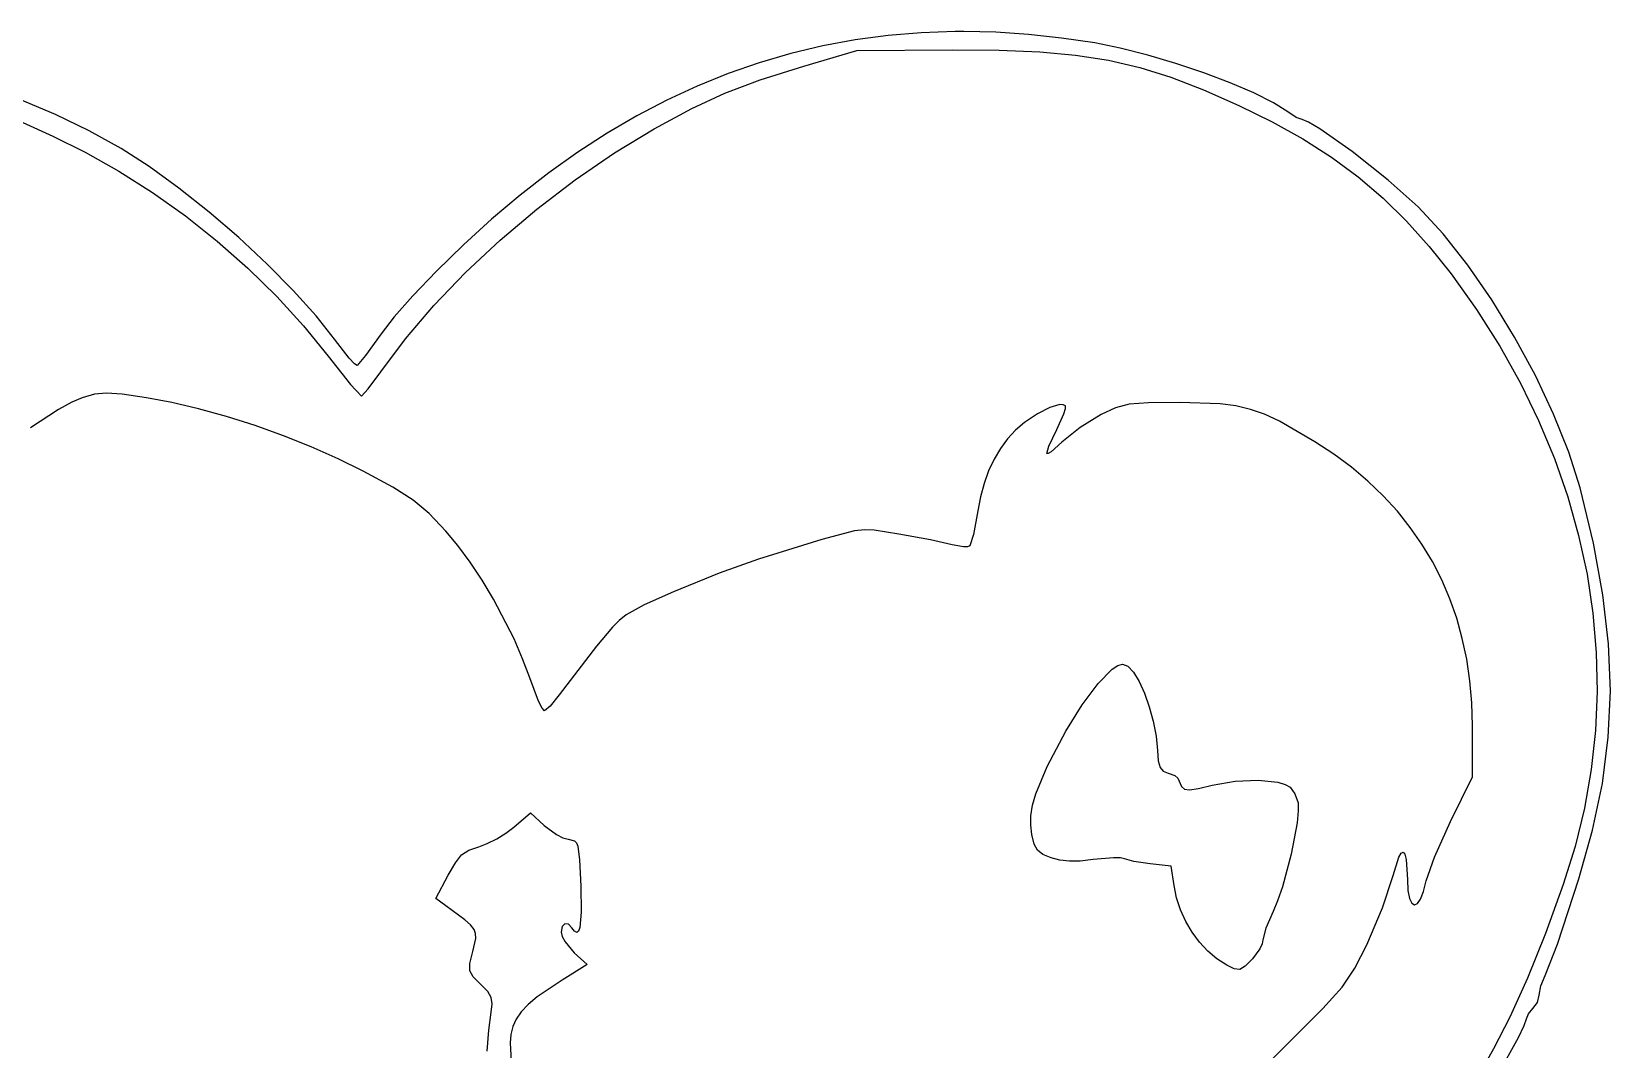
# Model space of a CAD drawing. Extents: x -97 to 313, y -48 to 345.
# Drawn here: x 73.7 to 312.7, y 190.5 to 344.6 of the extents above; entities that cross this region are included whole.
import ezdxf

# ---------------------------------------------------------------- set-up
doc = ezdxf.new("R2010")
doc.units = 0

msp = doc.modelspace()

# ---------------------------------------------------------------- linework, layer by layer
at = {"layer": 'Layer 1'}
for p, q in [((208.384335, 344.387243), (203.345071, 343.968207)), ((213.492292, 344.563264), (208.384335, 344.387243)), ((214.797569, 344.563264), (213.492292, 344.563264)), ((213.492292, 344.563264), (213.492292, 344.563264)), ((219.668259, 344.451283), (214.797569, 344.563264)), ((224.602485, 344.127742), (219.668259, 344.451283)), ((193.465887, 342.398938), (188.622598, 341.247632)), ((198.372817, 343.305618), (193.465887, 342.398938)), ((203.345071, 343.968207), (198.372817, 343.305618)), ((229.601805, 343.592014), (224.602485, 344.127742)), ((234.667778, 342.843472), (229.601805, 343.592014)), ((238.507416, 342.072514), (234.667778, 342.843472)), ((242.657493, 341.018344), (238.507416, 342.072514)), ((183.841265, 339.851159), (179.120204, 338.208984)), ((188.622598, 341.247632), (183.841265, 339.851159)), ((190.597014, 339.315694), (198.613889, 341.688125)), ((198.613889, 341.688125), (213.095417, 341.776319)), ((213.095417, 341.776319), (220.162556, 341.734191)), ((213.095417, 341.776319), (213.095417, 341.776319)), ((220.162556, 341.734191), (226.305735, 341.491991)), ((226.305735, 341.491991), (231.752037, 341.006002)), ((231.752037, 341.006002), (236.728543, 340.232503)), ((236.728543, 340.232503), (241.462337, 339.127776)), ((246.936035, 339.746077), (242.657493, 341.018344)), ((251.161066, 338.320833), (246.936035, 339.746077)), ((179.120204, 338.208984), (174.457731, 336.320569)), ((178.658162, 335.24431), (183.973643, 337.238729)), ((183.973643, 337.238729), (190.597014, 339.315694)), ((241.462337, 339.127776), (246.1805, 337.6481)), ((246.1805, 337.6481), (251.110115, 335.749757)), ((255.150613, 336.807728), (251.161066, 338.320833)), ((174.457731, 336.320569), (169.852162, 334.185376)), ((173.650024, 332.913153), (178.658162, 335.24431)), ((251.110115, 335.749757), (256.478264, 333.389028)), ((258.722701, 335.271881), (255.150613, 336.807728)), ((261.695353, 333.77841), (258.722701, 335.271881)), ((77.265756, 332.034985), (71.891341, 334.296901)), ((169.852162, 334.185376), (165.301812, 331.802868)), ((167.948681, 329.825972), (173.650024, 332.913153)), ((256.478264, 333.389028), (261.513885, 330.92153)), ((263.886597, 332.392431), (261.695353, 333.77841)), ((265.1493, 331.576231), (263.886597, 332.392431)), ((72.341173, 330.812164), (76.858822, 328.751487)), ((82.39148, 329.552957), (77.265756, 332.034985)), ((165.301812, 331.802868), (160.804997, 329.172507)), ((261.513885, 330.92153), (266.168645, 328.31974)), ((266.029722, 331.237083), (265.1493, 331.576231)), ((267.018594, 330.861661), (266.029722, 331.237083)), ((268.739425, 329.832039), (267.018594, 330.861661)), ((76.858822, 328.751487), (81.765069, 326.289375)), ((87.233125, 326.862639), (82.39148, 329.552957)), ((160.804997, 329.172507), (156.360033, 326.293755)), ((161.945421, 326.190999), (167.948681, 329.825972)), ((266.168645, 328.31974), (270.487179, 325.548158)), ((273.604751, 326.390073), (268.739425, 329.832039)), ((81.765069, 326.289375), (86.900364, 323.440711)), ((91.485302, 324.128951), (87.233125, 326.862639)), ((156.360033, 326.293755), (151.965236, 323.166076)), ((155.994983, 322.118399), (161.945421, 326.190999)), ((270.487179, 325.548158), (274.514122, 322.571282)), ((279.081264, 322.070934), (273.604751, 326.390073)), ((86.900364, 323.440711), (91.982489, 320.21992)), ((95.970567, 320.880965), (91.485302, 324.128951)), ((151.965236, 323.166076), (147.61892, 319.788932)), ((100.541493, 317.250577), (95.970567, 320.880965)), ((150.189464, 317.690005), (155.994983, 322.118399)), ((274.514122, 322.571282), (278.29411, 319.353612)), ((283.624528, 318.034375), (279.081264, 322.070934)), ((91.982489, 320.21992), (96.961466, 316.668802)), ((147.61892, 319.788932), (143.319403, 316.161785)), ((278.29411, 319.353612), (281.871778, 315.859648)), ((287.381932, 313.964013), (283.624528, 318.034375)), ((96.961466, 316.668802), (101.787312, 312.829158)), ((105.050653, 313.369683), (100.541493, 317.250577)), ((143.319403, 316.161785), (139.065, 312.284097)), ((144.62096, 312.987654), (150.189464, 317.690005)), ((281.871778, 315.859648), (285.291761, 312.053888)), ((109.350621, 309.370178), (105.050653, 313.369683)), ((291.127521, 309.2138), (287.381932, 313.964013)), ((101.787312, 312.829158), (106.410048, 308.742787)), ((139.065, 312.284097), (134.958542, 308.284595)), ((139.381568, 308.093178), (144.62096, 312.987654)), ((285.291761, 312.053888), (288.598695, 307.900833)), ((106.410048, 308.742787), (110.779694, 304.45149)), ((113.293971, 305.383958), (109.350621, 309.370178)), ((294.768096, 303.945254), (291.127521, 309.2138)), ((134.958542, 308.284595), (131.3967, 304.584648)), ((134.563384, 303.088412), (139.381568, 308.093178)), ((288.598695, 307.900833), (292.459073, 302.478691)), ((110.779694, 304.45149), (114.846268, 299.997068)), ((116.733277, 301.54292), (113.293971, 305.383958)), ((131.3967, 304.584648), (128.553539, 301.372012)), ((298.210457, 298.319889), (294.768096, 303.945254)), ((119.521111, 297.978958), (116.733277, 301.54292)), ((128.553539, 301.372012), (126.603125, 298.834444)), ((130.258505, 298.05519), (134.563384, 303.088412)), ((292.459073, 302.478691), (295.9554, 296.959799)), ((114.846268, 299.997068), (118.559792, 295.421319)), ((126.603125, 298.834444), (124.249723, 295.517671)), ((121.756189, 295.109817), (119.521111, 297.978958)), ((126.559028, 293.075347), (130.258505, 298.05519)), ((295.9554, 296.959799), (299.085721, 291.354712)), ((301.361403, 292.499221), (298.210457, 298.319889)), ((118.559792, 295.421319), (121.93369, 291.160767)), ((122.550552, 294.280865), (121.756189, 295.109817)), ((122.978333, 294.027847), (122.550552, 294.280865)), ((124.249723, 295.517671), (122.978333, 294.027847)), ((124.649027, 290.471106), (126.559028, 293.075347)), ((304.127733, 286.644766), (301.361403, 292.499221)), ((83.216598, 289.66886), (81.341736, 289.133056)), ((85.004813, 289.849168), (83.216598, 289.66886)), ((87.395656, 289.673625), (85.004813, 289.849168)), ((91.078403, 289.141875), (87.395656, 289.673625)), ((121.93369, 291.160767), (123.595694, 289.388819)), ((123.595694, 289.388819), (124.649027, 290.471106)), ((299.085721, 291.354712), (301.848084, 285.673983)), ((77.753711, 287.361299), (73.510069, 284.555764)), ((79.75848, 288.451431), (77.753711, 287.361299)), ((81.341736, 289.133056), (79.75848, 288.451431)), ((94.89399, 288.43561), (91.078403, 289.141875)), ((98.958642, 287.476847), (94.89399, 288.43561)), ((103.188132, 286.294136), (98.958642, 287.476847)), ((227.854764, 287.659562), (225.99397, 286.720656)), ((229.345138, 288.089469), (227.854764, 287.659562)), ((229.87845, 288.084046), (229.345138, 288.089469)), ((230.231597, 287.915972), (229.87845, 288.084046)), ((229.984574, 286.72038), (230.231883, 287.528222)), ((230.231883, 287.528222), (230.231597, 287.915972)), ((237.792504, 287.60874), (235.629097, 286.584236)), ((239.862751, 288.156264), (237.792504, 287.60874)), ((242.794938, 288.371975), (239.862751, 288.156264)), ((247.544167, 288.401042), (242.794938, 288.371975)), ((253.619461, 288.195831), (247.544167, 288.401042)), ((256.028548, 287.886353), (253.619461, 288.195831)), ((258.225236, 287.379098), (256.028548, 287.886353)), ((260.364509, 286.629169), (258.225236, 287.379098)), ((107.498236, 284.916024), (103.188132, 286.294136)), ((111.804728, 283.371062), (107.498236, 284.916024)), ((223.99625, 285.367153), (222.654072, 284.207571)), ((225.99397, 286.720656), (223.99625, 285.367153)), ((228.9175, 284.317639), (229.984574, 286.72038)), ((232.420159, 284.606421), (229.675972, 282.430278)), ((235.629097, 286.584236), (232.420159, 284.606421)), ((262.601345, 285.59167), (260.364509, 286.629169)), ((267.987639, 282.474375), (262.601345, 285.59167)), ((301.848084, 285.673983), (304.240537, 279.928166)), ((306.416249, 280.918039), (304.127733, 286.644766)), ((116.023382, 281.687797), (111.804728, 283.371062)), ((221.438255, 282.892604), (220.351208, 281.427)), ((222.654072, 284.207571), (221.438255, 282.892604)), ((227.704536, 281.801927), (228.9175, 284.317639)), ((229.675972, 282.430278), (228.04353, 280.957755)), ((270.840202, 280.596293), (267.987639, 282.474375)), ((120.069974, 279.894778), (116.023382, 281.687797)), ((123.860278, 278.020556), (120.069974, 279.894778)), ((219.395342, 279.815511), (218.573065, 278.062885)), ((220.351208, 281.427), (219.395342, 279.815511)), ((227.399798, 280.715135), (227.704536, 281.801927)), ((227.60059, 280.676488), (227.399798, 280.715135)), ((228.04353, 280.957755), (227.60059, 280.676488)), ((273.514794, 278.603719), (270.840202, 280.596293)), ((304.240537, 279.928166), (306.261126, 274.127813)), ((308.13375, 275.480556), (306.416249, 280.918039)), ((128.359751, 275.581233), (123.860278, 278.020556)), ((218.573065, 278.062885), (217.886788, 276.173874)), ((276.01062, 276.498085), (273.514794, 278.603719)), ((131.434761, 273.6261), (128.359751, 275.581233)), ((217.886788, 276.173874), (217.338922, 274.153227)), ((278.326884, 274.280824), (276.01062, 276.498085)), ((310.160056, 267.119408), (308.13375, 275.480556)), ((133.853432, 271.599392), (131.434761, 273.6261)), ((217.338922, 274.153227), (216.931875, 272.005694)), ((280.46279, 271.95337), (278.326884, 274.280824)), ((306.261126, 274.127813), (307.907899, 268.283479)), ((136.383889, 268.945347), (133.853432, 271.599392)), ((216.931875, 272.005694), (216.282116, 268.453464)), ((282.417543, 269.517154), (280.46279, 271.95337)), ((138.224148, 266.749112), (136.383889, 268.945347)), ((198.262447, 268.968885), (193.297344, 267.662566)), ((199.844404, 269.146564), (198.262447, 268.968885)), ((201.266761, 269.086039), (199.844404, 269.146564)), ((204.955069, 268.486736), (201.266761, 269.086039)), ((209.767999, 267.616062), (204.955069, 268.486736)), ((216.282116, 268.453464), (215.750069, 266.696389)), ((284.190347, 266.973611), (282.417543, 269.517154)), ((307.907899, 268.283479), (309.178904, 262.405716)), ((140.067837, 264.255289), (138.224148, 266.749112)), ((193.297344, 267.662566), (183.726667, 264.694375)), ((213.068958, 266.872778), (209.767999, 267.616062)), ((214.776378, 266.552033), (213.068958, 266.872778)), ((215.399325, 266.563016), (214.776378, 266.552033)), ((215.750069, 266.696389), (215.399325, 266.563016)), ((285.780406, 264.324173), (284.190347, 266.973611)), ((311.600983, 259.293266), (310.160056, 267.119408)), ((141.877133, 261.529859), (140.067837, 264.255289)), ((183.726667, 264.694375), (177.785926, 262.575576)), ((287.186924, 261.570273), (285.780406, 264.324173)), ((143.614211, 258.638805), (141.877133, 261.529859)), ((177.785926, 262.575576), (170.850278, 259.764306)), ((288.409107, 258.713343), (287.186924, 261.570273)), ((309.178904, 262.405716), (310.072186, 256.505078)), ((146.720423, 252.623753), (143.614211, 258.638805)), ((170.850278, 259.764306), (166.408293, 257.788732)), ((289.446157, 255.754818), (288.409107, 258.713343)), ((312.456125, 251.872633), (311.600983, 259.293266)), ((163.680898, 256.248309), (162.633695, 255.410436)), ((166.408293, 257.788732), (163.680898, 256.248309)), ((310.072186, 256.505078), (310.585793, 250.592118)), ((161.623367, 254.40434), (159.190972, 251.518125)), ((162.633695, 255.410436), (161.623367, 254.40434)), ((290.29728, 252.696129), (289.446157, 255.754818)), ((148.013911, 249.631717), (146.720423, 252.623753)), ((159.190972, 251.518125), (153.528889, 244.162708)), ((290.96168, 249.538711), (290.29728, 252.696129)), ((312.725079, 244.728012), (312.456125, 251.872633)), ((149.083889, 246.737986), (148.013911, 249.631717)), ((238.147312, 248.622732), (238.830556, 248.828194)), ((238.830556, 248.828194), (239.638915, 248.497528)), ((238.830556, 248.828194), (238.830556, 248.828194)), ((291.438561, 246.283995), (290.96168, 249.538711)), ((310.585793, 250.592118), (310.717774, 244.677391)), ((150.431622, 243.213004), (149.083889, 246.737986)), ((235.166792, 245.862064), (237.286373, 248.033119)), ((237.286373, 248.033119), (238.147312, 248.622732)), ((239.638915, 248.497528), (240.493742, 247.577546)), ((240.493742, 247.577546), (241.35129, 246.176271)), ((291.727127, 242.933414), (291.438561, 246.283995)), ((153.528889, 244.162708), (152.205472, 242.456502)), ((232.742582, 242.636278), (235.166792, 245.862064)), ((241.35129, 246.176271), (242.167812, 244.401726)), ((242.167812, 244.401726), (242.899559, 242.361935)), ((310.717774, 244.677391), (310.466174, 238.771448)), ((312.407439, 237.729908), (312.725079, 244.728012)), ((150.971559, 242.140246), (150.431622, 243.213004)), ((151.324028, 241.746181), (150.971559, 242.140246)), ((152.205472, 242.456502), (151.324028, 241.746181)), ((230.284514, 238.677014), (232.742582, 242.636278)), ((242.899559, 242.361935), (243.502784, 240.164921)), ((291.826583, 239.488403), (291.727127, 242.933414)), ((243.502784, 240.164921), (243.933741, 237.918708)), ((291.835417, 231.762569), (291.826583, 239.488403)), ((227.443697, 233.32141), (230.284514, 238.677014)), ((243.933741, 237.918708), (244.148681, 235.731319)), ((310.466174, 238.771448), (309.829041, 232.884844)), ((311.502802, 230.748822), (312.407439, 237.729908)), ((244.148681, 235.731319), (244.271996, 234.152644)), ((225.717244, 229.174923), (227.443697, 233.32141)), ((244.271996, 234.152644), (244.527011, 233.173571)), ((244.527011, 233.173571), (244.994145, 232.620091)), ((244.994145, 232.620091), (245.753819, 232.318194)), ((245.753819, 232.318194), (246.791082, 231.934907)), ((246.791082, 231.934907), (247.226667, 231.533264)), ((309.829041, 232.884844), (308.804422, 227.028132)), ((247.226667, 231.533264), (247.773472, 230.272083)), ((247.773472, 230.272083), (248.213895, 229.891792)), ((248.213895, 229.891792), (249.007039, 229.797007)), ((249.007039, 229.797007), (250.34977, 229.997087)), ((250.34977, 229.997087), (252.438958, 230.501389)), ((252.438958, 230.501389), (255.899261, 231.110824)), ((255.899261, 231.110824), (259.392214, 231.249109)), ((259.392214, 231.249109), (262.363053, 230.931955)), ((262.363053, 230.931955), (263.479316, 230.607497)), ((263.479316, 230.607497), (264.257014, 230.175069)), ((264.257014, 230.175069), (264.949547, 229.195817)), ((288.528139, 225.006875), (291.835417, 231.762569)), ((310.010763, 223.655259), (311.502802, 230.748822)), ((224.984582, 225.870262), (225.234225, 227.440319)), ((225.234225, 227.440319), (225.717244, 229.174923)), ((264.949547, 229.195817), (265.421181, 227.829097)), ((265.421181, 227.829097), (265.462428, 226.590492)), ((146.693819, 224.116111), (149.233819, 226.285694)), ((149.233819, 226.285694), (151.253472, 224.398333)), ((224.953244, 224.418839), (224.984582, 225.870262)), ((265.275227, 224.761875), (264.378554, 220.045008)), ((265.462428, 226.590492), (265.275227, 224.761875)), ((286.071031, 219.570649), (288.528139, 225.006875)), ((308.804422, 227.028132), (307.390365, 221.211865)), ((142.665697, 221.641947), (144.089329, 222.354496)), ((144.089329, 222.354496), (145.490085, 223.211428)), ((145.490085, 223.211428), (146.693819, 224.116111)), ((151.253472, 224.398333), (153.162708, 223.005599)), ((153.162708, 223.005599), (154.118314, 222.535502)), ((154.118314, 222.535502), (154.913542, 222.308125)), ((225.125139, 223.040139), (224.953244, 224.418839)), ((225.489307, 221.572109), (225.125139, 223.040139)), ((307.930917, 216.319722), (310.010763, 223.655259)), ((138.7862, 219.918031), (139.884155, 220.646143)), ((139.884155, 220.646143), (141.393333, 221.170417)), ((141.393333, 221.170417), (142.665697, 221.641947)), ((154.913542, 222.308125), (155.855603, 222.074779)), ((155.855603, 222.074779), (156.155671, 221.773796)), ((156.155671, 221.773796), (156.370835, 221.242108)), ((156.370835, 221.242108), (156.63367, 219.163123)), ((225.983569, 220.628401), (225.489307, 221.572109)), ((226.778424, 219.999799), (225.983569, 220.628401)), ((228.044375, 219.477083), (226.778424, 219.999799)), ((264.378554, 220.045008), (263.057309, 215.0993)), ((280.676099, 219.573308), (281.038704, 220.213099)), ((281.038704, 220.213099), (281.352304, 220.368322)), ((281.352304, 220.368322), (281.60983, 220.041173)), ((281.60983, 220.041173), (281.804214, 219.233845)), ((307.390365, 221.211865), (305.584916, 215.446597)), ((136.754306, 216.857708), (137.832056, 218.737934)), ((137.832056, 218.737934), (138.7862, 219.918031)), ((156.63367, 219.163123), (156.818542, 215.190833)), ((229.357371, 219.130245), (228.044375, 219.477083)), ((230.796344, 218.974522), (229.357371, 219.130245)), ((232.455652, 219.006138), (230.796344, 218.974522)), ((234.429653, 219.221319), (232.455652, 219.006138)), ((237.464387, 219.494797), (234.429653, 219.221319)), ((238.545767, 219.478544), (237.464387, 219.494797)), ((239.130417, 219.353611), (238.545767, 219.478544)), ((240.559183, 218.94384), (239.130417, 219.353611)), ((243.028611, 218.5775), (240.559183, 218.94384)), ((246.238889, 218.242361), (243.028611, 218.5775)), ((246.662222, 215.296667), (246.238889, 218.242361)), ((279.832153, 216.83125), (280.676099, 219.573308)), ((281.804214, 219.233845), (281.975278, 216.187431)), ((284.806305, 215.993403), (286.071031, 219.570649)), ((134.875764, 213.312292), (136.754306, 216.857708)), ((156.818542, 215.190833), (156.883225, 211.264863)), ((247.042229, 213.43055), (246.662222, 215.296667)), ((278.216979, 211.941579), (279.832153, 216.83125)), ((281.975278, 216.187431), (282.063798, 214.536036)), ((284.423665, 214.374691), (284.806305, 215.993403)), ((305.584916, 215.446597), (302.877545, 208.046333)), ((304.687661, 206.424836), (307.930917, 216.319722)), ((136.36625, 212.236319), (134.875764, 213.312292)), ((247.634763, 211.611017), (247.042229, 213.43055)), ((262.339392, 212.984632), (261.637639, 211.345556)), ((263.057309, 215.0993), (262.339392, 212.984632)), ((282.063798, 214.536036), (282.295734, 213.345017)), ((282.295734, 213.345017), (282.637286, 212.616636)), ((283.51404, 212.556826), (283.981644, 213.229919)), ((283.981644, 213.229919), (284.423665, 214.374691)), ((139.270916, 210.083191), (136.36625, 212.236319)), ((156.883225, 211.264863), (156.690483, 208.950466)), ((248.421489, 209.865761), (247.634763, 211.611017)), ((261.637639, 211.345556), (260.548363, 208.84397)), ((275.836944, 206.336111), (278.216979, 211.941579)), ((282.637286, 212.616636), (283.054654, 212.353152)), ((283.054654, 212.353152), (283.51404, 212.556826)), ((140.127799, 209.323772), (139.270916, 210.083191)), ((140.654702, 208.662653), (140.127799, 209.323772)), ((140.901864, 208.014987), (140.654702, 208.662653)), ((140.919523, 207.295927), (140.901864, 208.014987)), ((154.028003, 209.078671), (153.872847, 208.232292)), ((153.872847, 208.232292), (154.02601, 207.576925)), ((154.420358, 209.504983), (154.028003, 209.078671)), ((154.940243, 209.464724), (154.420358, 209.504983)), ((155.477986, 208.911389), (154.940243, 209.464724)), ((155.888763, 208.366585), (155.477986, 208.911389)), ((156.226632, 208.186392), (155.888763, 208.366585)), ((156.493301, 208.378467), (156.226632, 208.186392)), ((156.690483, 208.950466), (156.493301, 208.378467)), ((249.384068, 208.222473), (248.421489, 209.865761)), ((250.504164, 206.708845), (249.384068, 208.222473)), ((260.548363, 208.84397), (260.094236, 207.094583)), ((302.877545, 208.046333), (300.155102, 201.288476)), ((140.467292, 205.304236), (140.919523, 207.295927)), ((154.02601, 207.576925), (154.44371, 206.771314)), ((154.44371, 206.771314), (155.821944, 205.119028)), ((251.76344, 205.35257), (250.504164, 206.708845)), ((259.630513, 205.735723), (258.515556, 204.175347)), ((259.969672, 206.488291), (259.630513, 205.735723)), ((260.094236, 207.094583), (259.969672, 206.488291)), ((274.016997, 202.766137), (275.836944, 206.336111)), ((302.842083, 201.697083), (304.687661, 206.424836)), ((140.00452, 202.36559), (140.025154, 203.493852)), ((140.025154, 203.493852), (140.467292, 205.304236)), ((157.779861, 203.328681), (153.9875, 200.991528)), ((155.821944, 205.119028), (157.779861, 203.328681)), ((253.143557, 204.18134), (251.76344, 205.35257)), ((254.626181, 203.222847), (253.143557, 204.18134)), ((255.763284, 202.676257), (254.626181, 203.222847)), ((258.515556, 204.175347), (257.424735, 203.083031)), ((140.515133, 201.460905), (140.00452, 202.36559)), ((141.666736, 200.32125), (140.515133, 201.460905)), ((153.9875, 200.991528), (150.212888, 198.437081)), ((256.601724, 202.606493), (255.763284, 202.676257)), ((257.424735, 203.083031), (256.601724, 202.606493)), ((272.08431, 199.90512), (274.016997, 202.766137)), ((300.155102, 201.288476), (297.508351, 195.387562)), ((302.207221, 200.108349), (302.842083, 201.697083)), ((142.723653, 199.245654), (141.666736, 200.32125)), ((143.272145, 198.35763), (142.723653, 199.245654)), ((150.212888, 198.437081), (148.850955, 197.290497)), ((269.185874, 196.676698), (272.08431, 199.90512)), ((301.661015, 197.611277), (301.9425, 198.724931)), ((301.9425, 198.724931), (302.207221, 200.108349)), ((142.877282, 193.423772), (143.236597, 196.105556)), ((143.236597, 196.105556), (143.410397, 197.397493)), ((143.410397, 197.397493), (143.272145, 198.35763)), ((147.801003, 196.185013), (147.034334, 195.086133)), ((148.850955, 197.290497), (147.801003, 196.185013)), ((264.468681, 192.004514), (269.185874, 196.676698)), ((300.296912, 195.883852), (300.981195, 196.678819)), ((300.981195, 196.678819), (301.661015, 197.611277)), ((146.522246, 193.959362), (146.236039, 192.770205)), ((147.034334, 195.086133), (146.522246, 193.959362)), ((297.508351, 195.387562), (295.028056, 190.558125)), ((298.79628, 192.269014), (299.689363, 194.115517)), ((299.689363, 194.115517), (300.011028, 195.100139)), ((300.011028, 195.100139), (300.296912, 195.883852)), ((142.636875, 190.240625), (142.877282, 193.423772)), ((146.236039, 192.770205), (146.147014, 191.484167)), ((146.147014, 191.484167), (146.310977, 187.783822)), ((258.625068, 186.087482), (264.468681, 192.004514)), ((295.727332, 186.733994), (298.79628, 192.269014)), ((295.028056, 190.558125), (286.940639, 176.411736))]:
    msp.add_line(p, q, dxfattribs=at)

doc.saveas('drawing.dxf')
